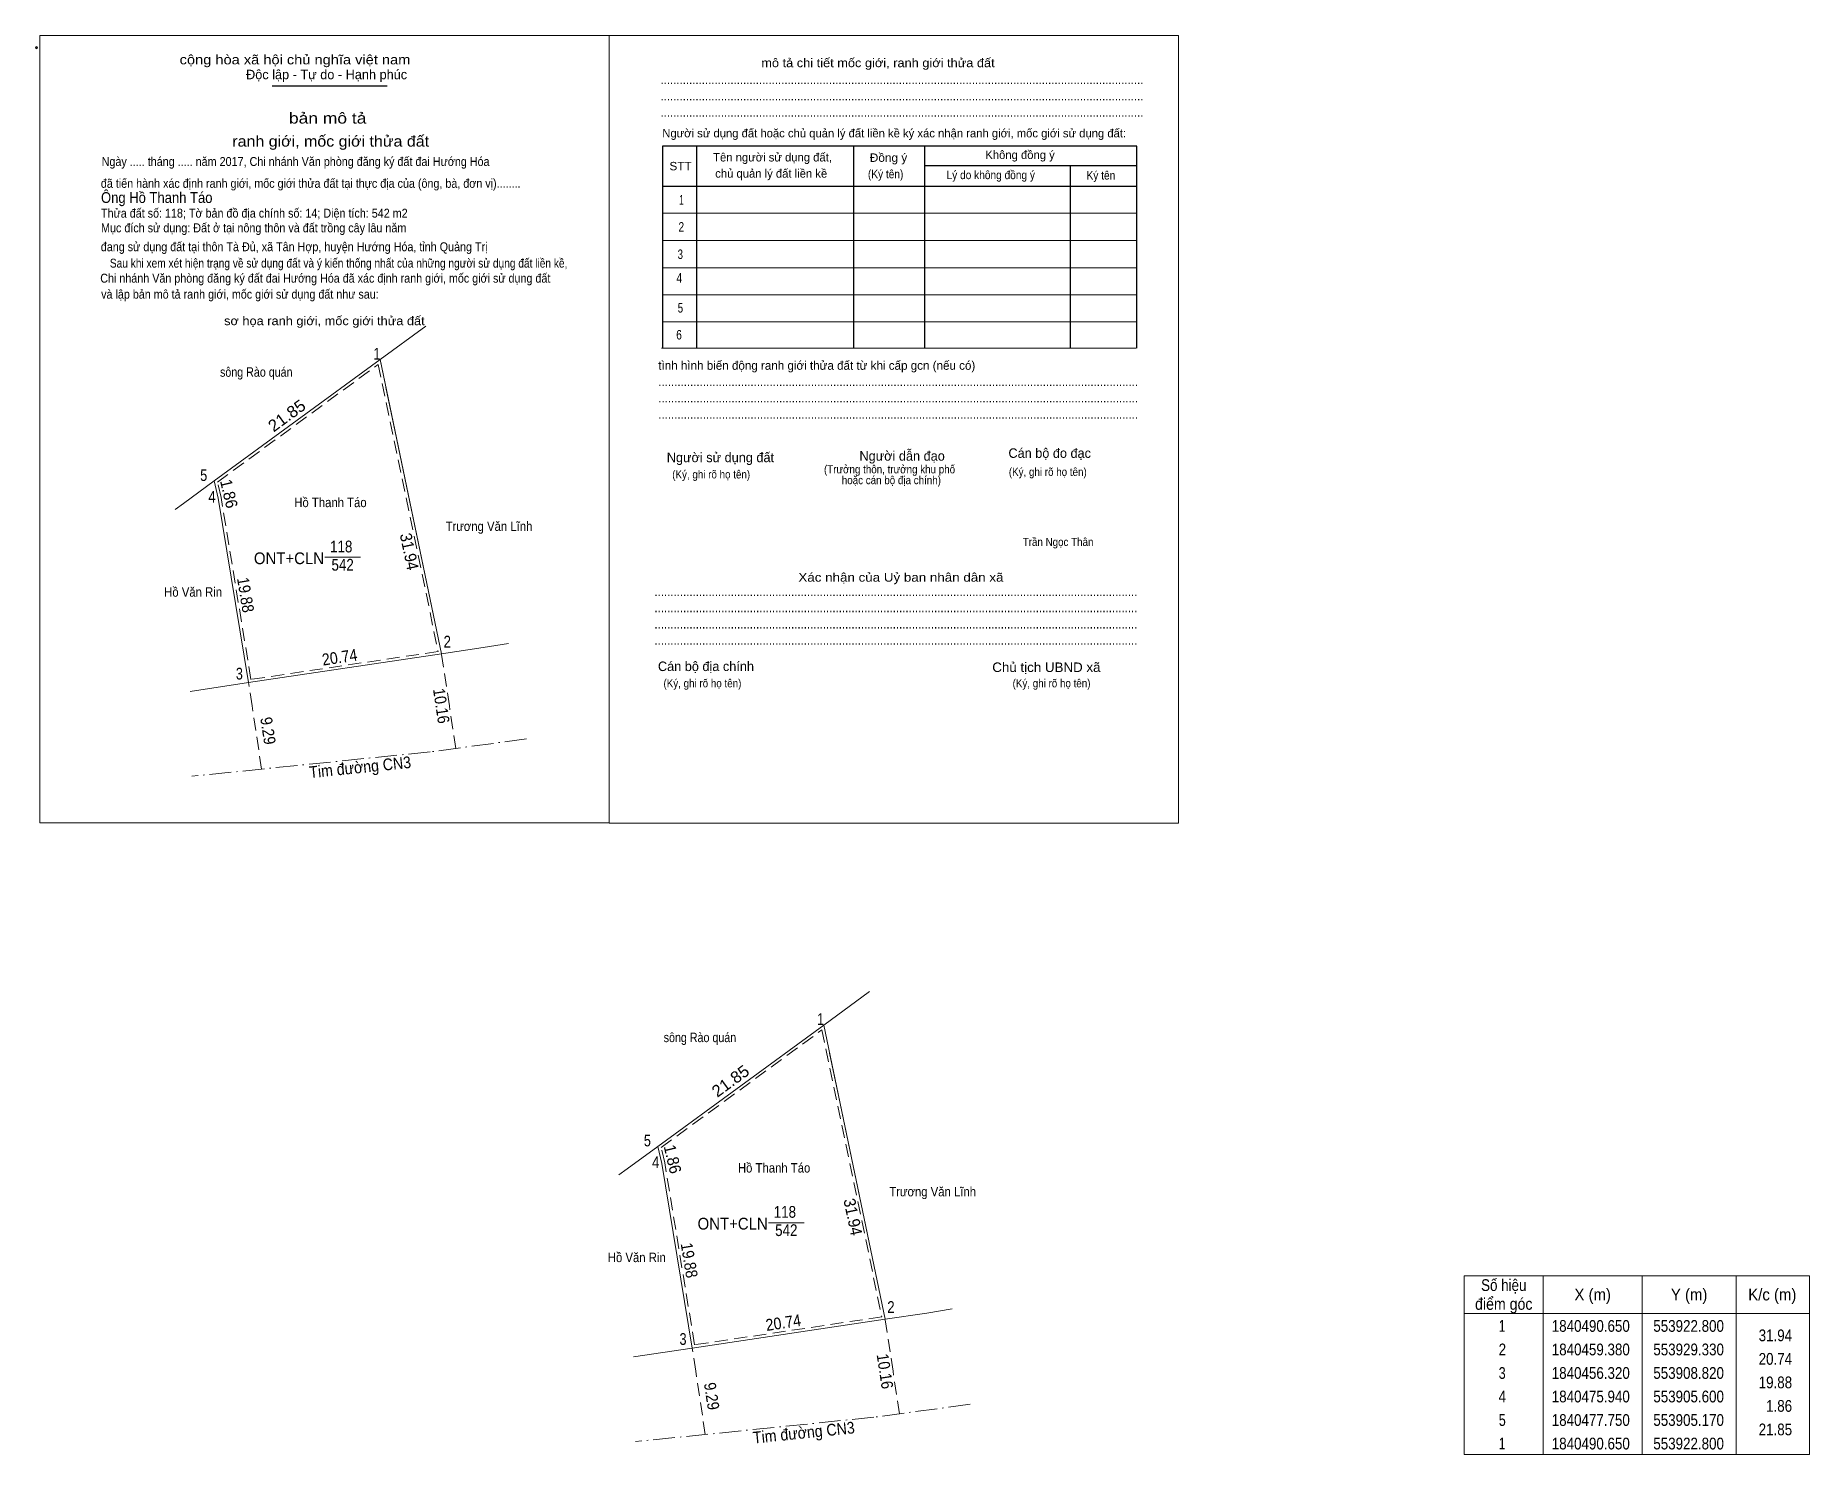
# Model space of a CAD drawing. Header units: metres. Extents: x 553839 to 554028, y 1840445 to 1840596.
import ezdxf
from ezdxf.enums import TextEntityAlignment as Align

# ---------------------------------------------------------------- set-up
doc = ezdxf.new("R2010")
doc.units = ezdxf.units.M
doc.header["$LTSCALE"] = 0.46
doc.header["$PDMODE"] = 32
doc.header["$PDSIZE"] = 0.23
doc.linetypes.add('DOT_DASHED', pattern=[7.7, 5, -1.2, 0.3, -1.2])
doc.linetypes.add('MEDIUM_DASHED', pattern=[4.5, 3, -1.5])
for name, color, linetype, lineweight in [('1', 7, 'Continuous', 13), ('10', 7, 'Continuous', 13), ('2', 7, 'Continuous', 13), ('22', 7, 'DOT_DASHED', 13), ('32', 7, 'Continuous', 13), ('63', 7, 'Continuous', 13)]:
    doc.layers.add(name, color=color, linetype=linetype, lineweight=lineweight)
doc.layers.add('13', color=7, linetype='Continuous')
doc.layers.add('15', color=7, linetype='Continuous')

msp = doc.modelspace()

# ---------------------------------------------------------------- linework, layer by layer
at = {"layer": '1'}
for points in [[(553875.64, 1840561.37), (553882.17, 1840530.1), (553861.66, 1840527.04), (553858.44, 1840546.66), (553858.01, 1840548.47)], [(553922.8, 1840490.65), (553929.33, 1840459.38), (553908.82, 1840456.32), (553905.6, 1840475.94), (553905.17, 1840477.75)]]:
    msp.add_lwpolyline(points, close=True, dxfattribs=at)
at = {"layer": '1', "linetype": 'MEDIUM_DASHED'}
for points in [[(553875.44, 1840560.85), (553881.81, 1840530.35), (553861.91, 1840527.38), (553858.73, 1840546.72), (553858.35, 1840548.35)], [(553922.6, 1840490.13), (553928.97, 1840459.63), (553909.07, 1840456.66), (553905.89, 1840476), (553905.51, 1840477.63)]]:
    msp.add_lwpolyline(points, close=True, dxfattribs=at)
at = {"layer": '10'}
for p, q in [((553858.01, 1840548.47), (553858.44, 1840546.66)), ((553858.44, 1840546.66), (553861.66, 1840527.04)), ((553855.43, 1840526.11), (553861.66, 1840527.04)), ((553905.17, 1840477.75), (553905.6, 1840475.94)), ((553905.6, 1840475.94), (553908.82, 1840456.32)), ((553902.59, 1840455.39), (553908.82, 1840456.32))]:
    msp.add_line(p, q, dxfattribs=at)
for points in [[(553876.26, 1840558.39), (553877.24, 1840553.69), (553882.17, 1840530.1)], [(553861.66, 1840527.04), (553882.17, 1840530.1), (553886.58, 1840530.76), (553889.28, 1840531.2)], [(553923.42, 1840487.67), (553924.4, 1840482.97), (553929.33, 1840459.38)], [(553908.82, 1840456.32), (553929.33, 1840459.38), (553933.74, 1840460.04), (553936.44, 1840460.48)]]:
    msp.add_lwpolyline(points, dxfattribs=at)
at = {"layer": '2', "lineweight": 25}
for p, q in [((553864.15, 1840590.46), (553876.39, 1840590.46)), ((553909.27, 1840584.07), (553909.27, 1840562.58)), ((553925.97, 1840583.99), (553925.97, 1840562.58)), ((553933.5, 1840583.99), (553933.5, 1840562.58)), ((553933.5, 1840582), (553956.07, 1840582)), ((553949, 1840582), (553949, 1840562.58)), ((553905.65, 1840579.8), (553956.07, 1840579.8))]:
    msp.add_line(p, q, dxfattribs=at)
at = {"layer": '2'}
for p, q in [((553905.65, 1840576.92), (553956.07, 1840576.92)), ((553905.65, 1840574.03), (553956.07, 1840574.03)), ((553905.65, 1840571.14), (553956.07, 1840571.14)), ((553905.65, 1840568.26), (553956.07, 1840568.26)), ((553905.65, 1840565.37), (553956.07, 1840565.37)), ((553905.56, 1840562.58), (553955.99, 1840562.58)), ((553869.75, 1840540.36), (553873.56, 1840540.36)), ((553916.91, 1840469.64), (553920.72, 1840469.64))]:
    msp.add_line(p, q, dxfattribs=at)
for points in [[(553839.45, 1840595.82), (553899.97, 1840595.82), (553899.97, 1840512.12), (553839.45, 1840512.12)], [(553899.97, 1840595.82), (553960.49, 1840595.82), (553960.49, 1840512.11), (553899.97, 1840512.11)], [(553899.97, 1840595.82), (553960.49, 1840595.82), (553960.49, 1840512.11), (553899.97, 1840512.11)]]:
    msp.add_lwpolyline(points, close=True, dxfattribs=at)
at = {"layer": '2', "lineweight": 25}
msp.add_lwpolyline([(553956.07, 1840562.58), (553956.07, 1840584.07), (553905.65, 1840584.07), (553905.65, 1840562.58)], dxfattribs=at)
at = {"layer": '2'}
msp.add_point((553839.12, 1840594.53), dxfattribs=at)
at = {"layer": '22'}
for points in [[(553891.19, 1840521.06), (553880.95, 1840519.68), (553855.61, 1840517.09)], [(553938.35, 1840450.34), (553928.11, 1840448.96), (553902.77, 1840446.37)]]:
    msp.add_lwpolyline(points, dxfattribs=at)
at = {"layer": '32'}
for p, q in [((553875.64, 1840561.37), (553877.24, 1840553.69)), ((553922.8, 1840490.65), (553924.4, 1840482.97))]:
    msp.add_line(p, q, dxfattribs=at)
for points in [[(553858.01, 1840548.47), (553875.64, 1840561.37), (553880.51, 1840564.93)], [(553853.87, 1840545.44), (553854.74, 1840546.08), (553858.01, 1840548.47)], [(553905.17, 1840477.75), (553922.8, 1840490.65), (553927.67, 1840494.21)], [(553901.03, 1840474.72), (553901.9, 1840475.36), (553905.17, 1840477.75)]]:
    msp.add_lwpolyline(points, dxfattribs=at)
at = {"layer": '63'}
for p, q in [((553999.28, 1840464), (553999.28, 1840445)), ((554009.78, 1840464), (554009.78, 1840445)), ((554019.78, 1840464), (554019.78, 1840445)), ((553990.88, 1840460), (554027.58, 1840460))]:
    msp.add_line(p, q, dxfattribs=at)
at = {"layer": '63', "linetype": 'MEDIUM_DASHED'}
for points in [[(553883.68, 1840520.05), (553883, 1840524.58), (553882.17, 1840530.1)], [(553863.04, 1840517.85), (553862.03, 1840524.58), (553861.66, 1840527.04)], [(553930.84, 1840449.33), (553930.16, 1840453.86), (553929.33, 1840459.38)], [(553910.2, 1840447.13), (553909.19, 1840453.86), (553908.82, 1840456.32)]]:
    msp.add_lwpolyline(points, dxfattribs=at)
at = {"layer": '63'}
msp.add_lwpolyline([(553990.88, 1840464), (554027.58, 1840464), (554027.58, 1840445), (553990.88, 1840445)], close=True, dxfattribs=at)

# ---------------------------------------------------------------- texts
at = {"layer": '1', "width": 0.85}
for p in [(553871.655, 1840538.94), (553918.815, 1840468.22)]:
    msp.add_text('542', height=1.25, dxfattribs=at).set_placement(p, align=Align.CENTER)
at = {"layer": '13', "width": 0.85}
for p in [(553871.505, 1840540.88), (553918.665, 1840470.16)]:
    msp.add_text('118', height=1.25, dxfattribs=at).set_placement(p, align=Align.CENTER)
at = {"layer": '15'}
for s, width, p in [('sông Rào quán', 0.85, (553862.475, 1840559.55)), ('Hồ Thanh Táo', 0.9, (553870.36, 1840545.69)), ('Trương Văn Lĩnh', 0.9, (553887.21, 1840543.16)), ('Hồ Văn Rin', 0.9, (553855.76, 1840536.17)), ('sông Rào quán', 0.85, (553909.635, 1840488.83)), ('Hồ Thanh Táo', 0.9, (553917.52, 1840474.97)), ('Trương Văn Lĩnh', 0.9, (553934.37, 1840472.44)), ('Hồ Văn Rin', 0.9, (553902.92, 1840465.45))]:
    msp.add_text(s, height=1, dxfattribs=dict(at, width=width)).set_placement(p, align=Align.CENTER)
at = {"layer": '2'}
for s, height, width, p in [('cộng hòa xã hội chủ nghĩa việt nam', 1.01, 1.15, (553854.33, 1840592.75)), ('........................................................................................................................................................', 1.01, 0.9, (553905.44, 1840590.65)), ('........................................................................................................................................................', 1.01, 0.9, (553905.44, 1840588.92)), ('........................................................................................................................................................', 1.01, 0.9, (553905.44, 1840587.19)), ('Ngày ..... tháng ..... năm 2017, Chi nhánh Văn phòng đăng ký đất đai Hướng Hóa', 0.9513, 0.9, (553846.04, 1840581.95)), ('Đồng ý', 0.8945, 1.05, (553927.69, 1840582.39)), (' đã tiến hành xác định ranh giới, mốc giới thửa đất tại thực địa của (ông, bà, đơn vị)........', 0.9491, 0.9, (553845.64, 1840579.63)), ('STT', 0.8945, 1.05, (553906.39, 1840581.49)), ('(Ký tên)', 0.8945, 0.9, (553927.49, 1840580.65)), ('Lý do không đồng ý', 0.8945, 0.9, (553935.85, 1840580.55)), ('Ký tên', 0.8945, 0.9, (553950.73, 1840580.51)), ('Ông Hồ Thanh Táo', 1.15, 0.9, (553845.97, 1840578.02)), ('Thửa đất số: 118; Tờ bản đồ địa chính số: 14; Diện tích: 542 m2', 0.95, 0.9, (553845.97, 1840576.46)), ('Mục đích sử dụng: Đất ở tại nông thôn và đất trồng cây lâu năm', 0.9516, 0.9, (553845.97, 1840574.9)), ('đang sử dụng đất tại thôn Tà Đủ, xã Tân Hợp, huyện Hướng Hóa, tỉnh Quảng Trị', 0.9501, 0.9, (553845.95, 1840572.89)), ('Sau khi xem xét hiện trạng về sử dụng đất và ý kiến thống nhất của những người sử dụng đất liền kề,', 0.9491, 0.85, (553846.91, 1840571.15)), ('Chi nhánh Văn phòng đăng ký đất đai Hướng Hóa đã xác định ranh giới, mốc giới sử dụng đất', 0.9491, 0.9, (553845.89, 1840569.55)), (' và lập bản mô tả ranh giới, mốc giới sử dụng đất như sau:', 0.9491, 0.9, (553845.67, 1840567.85)), ('.......................................................................................................................................................', 1.01, 0.9, (553905.21, 1840558.56)), ('.......................................................................................................................................................', 1.01, 0.9, (553905.21, 1840556.83)), ('.......................................................................................................................................................', 1.01, 0.9, (553905.21, 1840555.09)), ('(Ký, ghi rõ họ tên)', 0.8657, 0.9, (553906.69, 1840548.74)), ('(Ký, ghi rõ họ tên)', 0.8657, 0.9, (553942.47, 1840549.01)), ('Trần Ngọc Thân', 0.8636, 0.9, (553943.95, 1840541.56)), ('........................................................................................................................................................', 1.01, 0.9, (553904.8, 1840536.24)), ('........................................................................................................................................................', 1.01, 0.9, (553904.8, 1840534.52)), ('........................................................................................................................................................', 1.01, 0.9, (553904.8, 1840532.79)), ('........................................................................................................................................................', 1.01, 0.9, (553904.8, 1840531.07)), ('Chủ tịch UBND xã', 1.01, 1.05, (553940.71, 1840528.17)), ('(Ký, ghi rõ họ tên)', 0.8657, 0.9, (553905.76, 1840526.54)), ('(Ký, ghi rõ họ tên)', 0.8657, 0.9, (553942.87, 1840526.54))]:
    msp.add_text(s, height=height, dxfattribs=dict(at, width=width)).set_placement(p)
for s, height, p in [('Độc lập - Tự do - Hạnh phúc', 1.01, (553861.39, 1840591.17)), ('Người sử dụng đất hoặc chủ quản lý đất liền kề ký xác nhận ranh giới, mốc giới sử dụng đất:', 0.8945, (553905.63, 1840584.99)), ('Tên người sử dụng đất,', 0.8945, (553911.04, 1840582.43)), ('Không đồng ý', 0.8945, (553939.97, 1840582.69)), ('chủ quản lý đất liền kề', 0.8945, (553911.26, 1840580.71)), ('tình hình biến động ranh giới thửa đất từ khi cấp gcn (nếu có)', 0.9233, (553905.21, 1840560.29)), ('Người sử dụng đất', 1.01, (553906.11, 1840550.47)), ('Người dẫn đạo', 1.01, (553926.59, 1840550.63)), ('Cán bộ đo đạc', 1.008, (553942.43, 1840550.93)), ('Cán bộ địa chính', 1.01, (553905.17, 1840528.27))]:
    msp.add_text(s, height=height, dxfattribs=at).set_placement(p)
for s, height, width, p in [('mô tả chi tiết mốc giới, ranh giới thửa đất', 0.9233, 1.1, (553928.56, 1840592.45)), ('bản mô tả', 1.154, 1.2, (553870.065, 1840586.46)), ('ranh giới, mốc giới thửa đất', 1.154, 1.1, (553870.385, 1840584.01)), ('1', 1.01, 0.65, (553907.665, 1840577.85)), ('2', 1.01, 0.8, (553907.655, 1840574.97)), ('3', 1.01, 0.75, (553907.55, 1840572.06)), ('4', 1.01, 0.8, (553907.44, 1840569.55)), ('sơ họa ranh giới, mốc giới thửa đất', 0.9233, 1.1, (553869.715, 1840565.03)), ('5', 1.01, 0.75, (553907.56, 1840566.37)), ('6', 1.01, 0.8, (553907.415, 1840563.51)), ('(Trưởng thôn, trưởng khu phố', 0.8657, 0.9, (553929.79, 1840549.28)), ('hoặc cán bộ địa chính)', 0.8657, 0.9, (553929.985, 1840548.13)), ('Xác nhận của Uỷ ban nhân dân xã', 0.9238, 1.15, (553931, 1840537.77))]:
    msp.add_text(s, height=height, dxfattribs=dict(at, width=width)).set_placement(p, align=Align.CENTER)
at = {"layer": '2', "width": 0.95}
for p in [(553869.68, 1840539.63), (553916.84, 1840468.91)]:
    msp.add_text('ONT+CLN', height=1.25, dxfattribs=at).set_placement(p, align=Align.RIGHT)
at = {"layer": '63'}
for s, width, p in [(' 1', 0.75, (553875.64, 1840561.37)), (' 5', 0.8, (553857.26, 1840548.47)), (' 4', 0.85, (553858.17, 1840546.17)), (' 2', 0.85, (553883.17, 1840530.77)), (' 3', 0.8, (553861.05, 1840527.37)), (' 1', 0.75, (553922.8, 1840490.65)), (' 5', 0.8, (553904.42, 1840477.75)), (' 4', 0.85, (553905.33, 1840475.45)), (' 2', 0.85, (553930.33, 1840460.05)), ('31.94', 0.85, (554025.73, 1840457.04)), (' 3', 0.8, (553908.21, 1840456.65)), ('20.74', 0.85, (554025.73, 1840454.54)), ('19.88', 0.85, (554025.73, 1840452.04)), ('1.86', 0.85, (554025.73, 1840449.54)), ('21.85', 0.85, (554025.73, 1840447.04))]:
    msp.add_text(s, height=1.25, dxfattribs=dict(at, width=width)).set_placement(p, align=Align.RIGHT)
for s, rotation, width, p in [('21.85', 36.193, 1.05, (553866.0909, 1840554.9151)), ('1.86', 283.364, 0.95, (553858.9677, 1840546.9745)), ('31.94', 281.795, 0.95, (553878.1283, 1840540.8428)), ('19.88', 279.32, 0.9, (553860.7267, 1840536.2612)), ('20.74', 8.486, 0.9, (553871.4278, 1840529.1216)), ('10.16', 278.545, 0.9, (553881.5328, 1840524.4779)), ('9.29', 278.54, 0.9, (553863.1111, 1840521.8278)), ('Tim đường CN3', 5.836, 0.9, (553873.5765, 1840517.4303)), ('21.85', 36.193, 1.05, (553913.2509, 1840484.1951)), ('1.86', 283.364, 0.95, (553906.1277, 1840476.2545)), ('31.94', 281.795, 0.95, (553925.2883, 1840470.1228)), ('19.88', 279.32, 0.9, (553907.8867, 1840465.5412)), ('20.74', 8.486, 0.9, (553918.5878, 1840458.4016)), ('10.16', 278.545, 0.9, (553928.6928, 1840453.7579)), ('9.29', 278.54, 0.9, (553910.2711, 1840451.1078)), ('Tim đường CN3', 5.836, 0.9, (553920.7365, 1840446.7103))]:
    msp.add_text(s, height=1.25, rotation=rotation, dxfattribs=dict(at, width=width)).set_placement(p, align=Align.CENTER)
for s, width, p in [('Số hiệu', 0.85, (553995.08, 1840462.38)), ('điểm góc', 0.9, (553995.08, 1840460.38)), ('X (m)', 0.95, (554004.53, 1840461.38)), ('Y (m)', 0.95, (554014.785, 1840461.38)), ('K/c (m)', 0.95, (554023.625, 1840461.38)), (' 1', 0.75, (553994.73, 1840458.04)), ('1840490.650', 0.85, (554004.33, 1840458.04)), ('553922.800', 0.85, (554014.73, 1840458.04)), (' 2', 0.85, (553994.735, 1840455.54)), ('1840459.380', 0.85, (554004.33, 1840455.54)), ('553929.330', 0.85, (554014.73, 1840455.54)), (' 3', 0.8, (553994.725, 1840453.04)), ('1840456.320', 0.85, (554004.33, 1840453.04)), ('553908.820', 0.85, (554014.73, 1840453.04)), (' 4', 0.85, (553994.73, 1840450.54)), ('1840475.940', 0.85, (554004.33, 1840450.54)), ('553905.600', 0.85, (554014.73, 1840450.54)), (' 5', 0.8, (553994.735, 1840448.04)), ('1840477.750', 0.85, (554004.33, 1840448.04)), ('553905.170', 0.85, (554014.73, 1840448.04)), (' 1', 0.75, (553994.73, 1840445.54)), ('1840490.650', 0.85, (554004.33, 1840445.54)), ('553922.800', 0.85, (554014.73, 1840445.54))]:
    msp.add_text(s, height=1.25, dxfattribs=dict(at, width=width)).set_placement(p, align=Align.CENTER)

doc.saveas('drawing.dxf')
